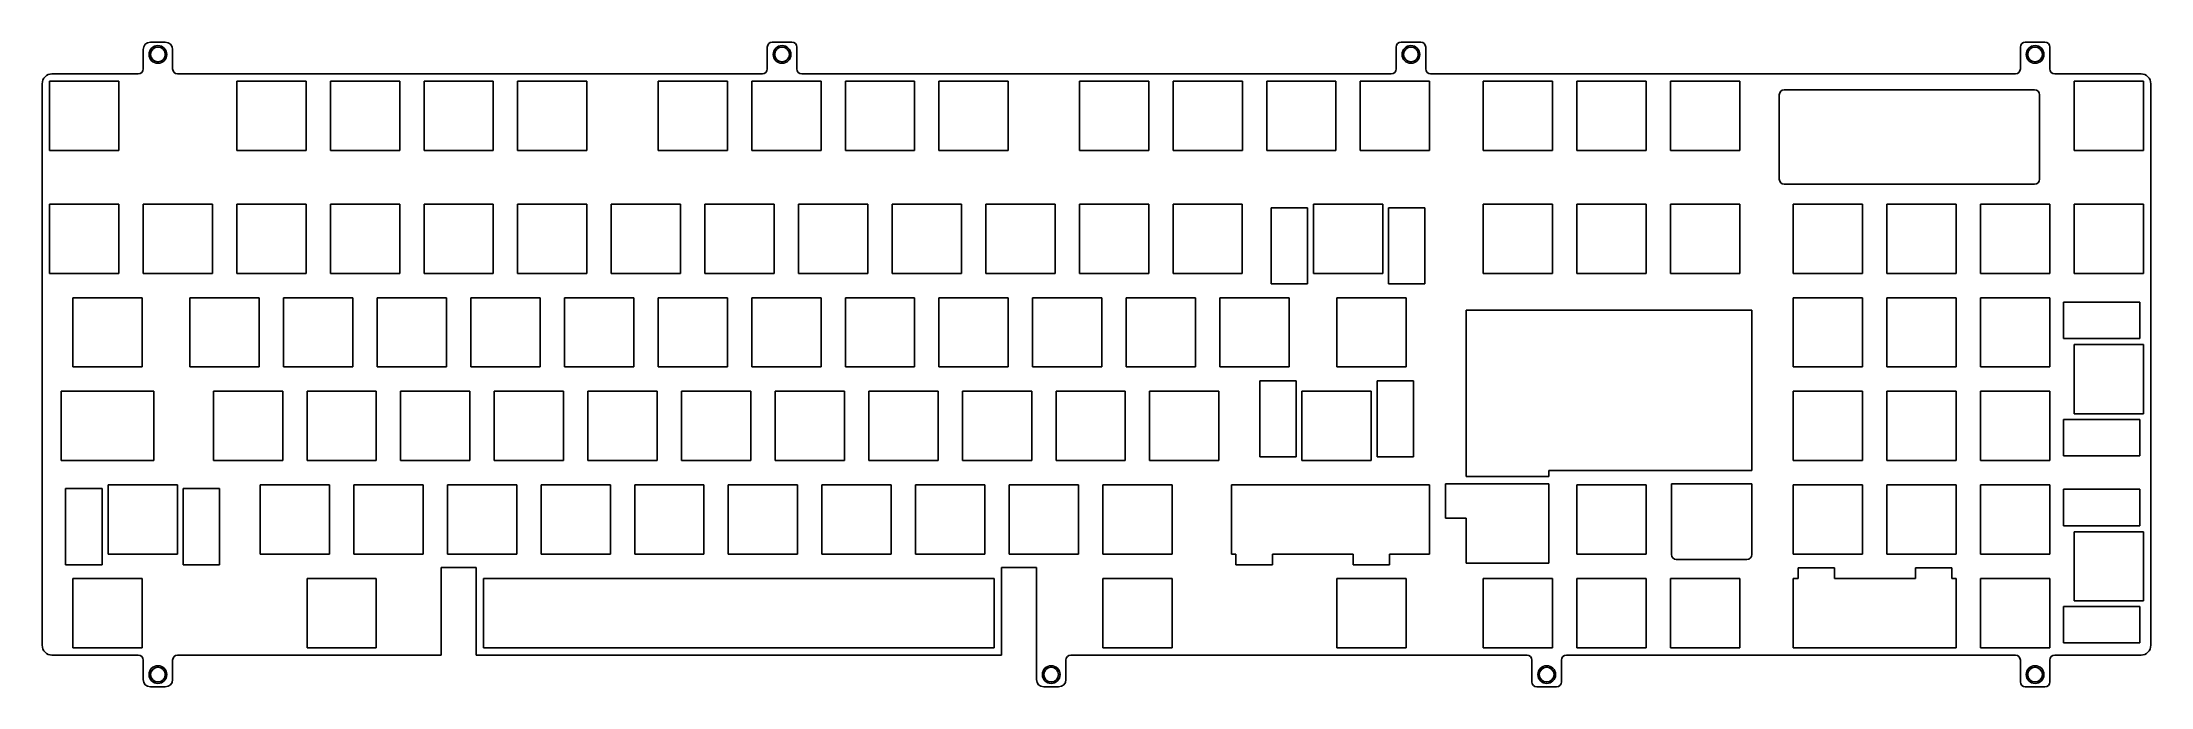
# Model space of a CAD drawing. Header units: millimetres. Extents: x 6 to 435, y 80 to 211.
import ezdxf

# ---------------------------------------------------------------- set-up
doc = ezdxf.new("R2010")
doc.units = ezdxf.units.MM
doc.header["$LTSCALE"] = 23.1
doc.layers.get('0').update_dxf_attribs({"linetype": 'CONTINUOUS'})

msp = doc.modelspace()

# ---------------------------------------------------------------- linework, layer by layer
at = {"color": 7, "linetype": 'Continuous'}
for p, q in [((27.98, 211.33), (30.98, 211.33)), ((153.48, 205.88), (153.48, 210.33)), ((154.48, 211.33), (158.48, 211.33)), ((159.48, 210.33), (159.48, 205.88)), ((281.44, 205.88), (281.44, 210.33)), ((282.44, 211.33), (286.44, 211.33)), ((287.44, 210.33), (287.44, 205.88)), ((408.44, 205.88), (408.44, 210.33)), ((413.44, 211.33), (409.44, 211.33)), ((414.44, 205.88), (414.44, 210.33)), ((26.48, 205.88), (26.48, 209.83)), ((32.48, 209.83), (32.48, 205.88)), ((5.93, 88.58), (5.93, 202.88)), ((7.43, 203.38), (7.43, 189.28)), ((21.53, 203.38), (7.43, 203.38)), ((25.48, 204.88), (7.93, 204.88)), ((21.53, 189.28), (21.53, 203.38)), ((152.48, 204.88), (33.48, 204.88)), ((45.53, 189.28), (45.53, 203.38)), ((45.53, 203.38), (59.63, 203.38)), ((59.63, 203.38), (59.63, 189.28)), ((64.58, 189.28), (64.58, 203.38)), ((64.58, 203.38), (78.68, 203.38)), ((78.68, 203.38), (78.68, 189.28)), ((83.63, 189.28), (83.63, 203.38)), ((83.63, 203.38), (97.73, 203.38)), ((97.73, 203.38), (97.73, 189.28)), ((102.68, 189.28), (102.68, 203.38)), ((102.68, 203.38), (116.78, 203.38)), ((116.78, 203.38), (116.78, 189.28)), ((131.26, 189.28), (131.26, 203.38)), ((131.26, 203.38), (145.36, 203.38)), ((145.36, 203.38), (145.36, 189.28)), ((150.31, 189.28), (150.31, 203.38)), ((150.31, 203.38), (164.41, 203.38)), ((280.44, 204.88), (160.48, 204.88)), ((164.41, 203.38), (164.41, 189.28)), ((169.36, 189.28), (169.36, 203.38)), ((169.36, 203.38), (183.46, 203.38)), ((183.46, 203.38), (183.46, 189.28)), ((188.41, 189.28), (188.41, 203.38)), ((188.41, 203.38), (202.51, 203.38)), ((202.51, 203.38), (202.51, 189.28)), ((216.99, 189.28), (216.99, 203.38)), ((216.99, 203.38), (231.09, 203.38)), ((231.09, 203.38), (231.09, 189.28)), ((236.04, 189.28), (236.04, 203.38)), ((236.04, 203.38), (250.14, 203.38)), ((250.14, 203.38), (250.14, 189.28)), ((255.09, 189.28), (255.09, 203.38)), ((255.09, 203.38), (269.19, 203.38)), ((269.19, 203.38), (269.19, 189.28)), ((274.14, 189.28), (274.14, 203.38)), ((274.14, 203.38), (288.24, 203.38)), ((288.24, 203.38), (288.24, 189.28)), ((407.44, 204.88), (288.44, 204.88)), ((313.24, 203.38), (299.14, 203.38)), ((299.14, 203.38), (299.14, 189.28)), ((313.24, 189.28), (313.24, 203.38)), ((332.29, 203.38), (318.19, 203.38)), ((318.19, 203.38), (318.19, 189.28)), ((332.29, 189.28), (332.29, 203.38)), ((351.34, 203.38), (337.24, 203.38)), ((337.24, 203.38), (337.24, 189.28)), ((351.34, 189.28), (351.34, 203.38)), ((432.99, 204.88), (415.44, 204.88)), ((419.39, 203.38), (433.49, 203.38)), ((419.39, 189.28), (419.39, 203.38)), ((433.49, 203.38), (433.49, 189.28)), ((434.99, 202.88), (434.99, 88.58)), ((359.39, 200.63), (359.39, 183.43)), ((360.39, 201.63), (411.34, 201.63)), ((412.34, 200.63), (412.34, 183.43)), ((7.43, 189.28), (21.53, 189.28)), ((59.63, 189.28), (45.53, 189.28)), ((78.68, 189.28), (64.58, 189.28)), ((97.73, 189.28), (83.63, 189.28)), ((116.78, 189.28), (102.68, 189.28)), ((145.36, 189.28), (131.26, 189.28)), ((164.41, 189.28), (150.31, 189.28)), ((183.46, 189.28), (169.36, 189.28)), ((202.51, 189.28), (188.41, 189.28)), ((231.09, 189.28), (216.99, 189.28)), ((250.14, 189.28), (236.04, 189.28)), ((269.19, 189.28), (255.09, 189.28)), ((288.24, 189.28), (274.14, 189.28)), ((299.14, 189.28), (313.24, 189.28)), ((318.19, 189.28), (332.29, 189.28)), ((337.24, 189.28), (351.34, 189.28)), ((433.49, 189.28), (419.39, 189.28)), ((411.34, 182.43), (360.39, 182.43)), ((7.43, 178.38), (7.43, 164.28)), ((21.53, 178.38), (7.43, 178.38)), ((21.53, 164.28), (21.53, 178.38)), ((26.48, 164.28), (26.48, 178.38)), ((26.48, 178.38), (40.58, 178.38)), ((40.58, 178.38), (40.58, 164.28)), ((45.53, 164.28), (45.53, 178.38)), ((45.53, 178.38), (59.63, 178.38)), ((59.63, 178.38), (59.63, 164.28)), ((64.58, 164.28), (64.58, 178.38)), ((64.58, 178.38), (78.68, 178.38)), ((78.68, 178.38), (78.68, 164.28)), ((83.63, 164.28), (83.63, 178.38)), ((83.63, 178.38), (97.73, 178.38)), ((97.73, 178.38), (97.73, 164.28)), ((102.68, 164.28), (102.68, 178.38)), ((102.68, 178.38), (116.78, 178.38)), ((116.78, 178.38), (116.78, 164.28)), ((121.73, 164.28), (121.73, 178.38)), ((121.73, 178.38), (135.83, 178.38)), ((135.83, 178.38), (135.83, 164.28)), ((140.78, 164.28), (140.78, 178.38)), ((140.78, 178.38), (154.88, 178.38)), ((154.88, 178.38), (154.88, 164.28)), ((159.83, 164.28), (159.83, 178.38)), ((159.83, 178.38), (173.93, 178.38)), ((173.93, 178.38), (173.93, 164.28)), ((178.88, 164.28), (178.88, 178.38)), ((178.88, 178.38), (192.98, 178.38)), ((192.98, 178.38), (192.98, 164.28)), ((197.93, 164.28), (197.93, 178.38)), ((197.93, 178.38), (212.03, 178.38)), ((212.03, 178.38), (212.03, 164.28)), ((216.98, 164.28), (216.98, 178.38)), ((216.98, 178.38), (231.08, 178.38)), ((231.08, 178.38), (231.08, 164.28)), ((236.03, 164.28), (236.03, 178.38)), ((236.03, 178.38), (250.13, 178.38)), ((250.13, 178.38), (250.13, 164.28)), ((263.38, 177.64), (255.98, 177.64)), ((255.98, 177.64), (255.98, 162.14)), ((263.38, 177.64), (263.38, 162.14)), ((264.61, 178.38), (264.61, 164.28)), ((278.71, 178.38), (264.61, 178.38)), ((278.71, 178.38), (278.71, 164.28)), ((287.26, 177.64), (279.86, 177.64)), ((279.86, 177.64), (279.86, 162.14)), ((287.26, 162.14), (287.26, 177.64)), ((313.24, 178.38), (299.14, 178.38)), ((299.14, 178.38), (299.14, 164.28)), ((313.24, 164.28), (313.24, 178.38)), ((332.29, 178.38), (318.19, 178.38)), ((318.19, 178.38), (318.19, 164.28)), ((332.29, 164.28), (332.29, 178.38)), ((351.34, 178.38), (337.24, 178.38)), ((337.24, 178.38), (337.24, 164.28)), ((351.34, 164.28), (351.34, 178.38)), ((362.24, 178.38), (376.34, 178.38)), ((362.24, 164.28), (362.24, 178.38)), ((376.34, 178.38), (376.34, 164.28)), ((381.29, 178.38), (395.39, 178.38)), ((381.29, 164.28), (381.29, 178.38)), ((395.39, 178.38), (395.39, 164.28)), ((400.34, 178.38), (414.44, 178.38)), ((400.34, 164.28), (400.34, 178.38)), ((414.44, 178.38), (414.44, 164.28)), ((419.39, 178.38), (433.49, 178.38)), ((419.39, 164.28), (419.39, 178.38)), ((433.49, 178.38), (433.49, 164.28)), ((7.43, 164.28), (21.53, 164.28)), ((40.58, 164.28), (26.48, 164.28)), ((59.63, 164.28), (45.53, 164.28)), ((78.68, 164.28), (64.58, 164.28)), ((97.73, 164.28), (83.63, 164.28)), ((116.78, 164.28), (102.68, 164.28)), ((135.83, 164.28), (121.73, 164.28)), ((154.88, 164.28), (140.78, 164.28)), ((173.93, 164.28), (159.83, 164.28)), ((192.98, 164.28), (178.88, 164.28)), ((212.03, 164.28), (197.93, 164.28)), ((231.08, 164.28), (216.98, 164.28)), ((250.13, 164.28), (236.03, 164.28)), ((278.71, 164.28), (264.61, 164.28)), ((299.14, 164.28), (313.24, 164.28)), ((318.19, 164.28), (332.29, 164.28)), ((337.24, 164.28), (351.34, 164.28)), ((376.34, 164.28), (362.24, 164.28)), ((395.39, 164.28), (381.29, 164.28)), ((414.44, 164.28), (400.34, 164.28)), ((433.49, 164.28), (419.39, 164.28)), ((12.19, 159.33), (12.19, 145.23)), ((26.29, 159.33), (12.19, 159.33)), ((26.29, 145.23), (26.29, 159.33)), ((36.01, 145.23), (36.01, 159.33)), ((36.01, 159.33), (50.11, 159.33)), ((50.11, 159.33), (50.11, 145.23)), ((55.06, 145.23), (55.06, 159.33)), ((55.06, 159.33), (69.16, 159.33)), ((69.16, 159.33), (69.16, 145.23)), ((74.11, 145.23), (74.11, 159.33)), ((74.11, 159.33), (88.21, 159.33)), ((88.21, 159.33), (88.21, 145.23)), ((93.16, 145.23), (93.16, 159.33)), ((93.16, 159.33), (107.26, 159.33)), ((107.26, 159.33), (107.26, 145.23)), ((112.21, 145.23), (112.21, 159.33)), ((112.21, 159.33), (126.31, 159.33)), ((126.31, 159.33), (126.31, 145.23)), ((131.26, 145.23), (131.26, 159.33)), ((131.26, 159.33), (145.36, 159.33)), ((145.36, 159.33), (145.36, 145.23)), ((150.31, 145.23), (150.31, 159.33)), ((150.31, 159.33), (164.41, 159.33)), ((164.41, 159.33), (164.41, 145.23)), ((169.36, 145.23), (169.36, 159.33)), ((169.36, 159.33), (183.46, 159.33)), ((183.46, 159.33), (183.46, 145.23)), ((188.41, 145.23), (188.41, 159.33)), ((188.41, 159.33), (202.51, 159.33)), ((202.51, 159.33), (202.51, 145.23)), ((207.46, 145.23), (207.46, 159.33)), ((207.46, 159.33), (221.56, 159.33)), ((221.56, 159.33), (221.56, 145.23)), ((226.51, 145.23), (226.51, 159.33)), ((226.51, 159.33), (240.61, 159.33)), ((240.61, 159.33), (240.61, 145.23)), ((245.56, 159.33), (259.66, 159.33)), ((245.56, 145.23), (245.56, 159.33)), ((255.98, 162.14), (263.38, 162.14)), ((259.66, 159.33), (259.66, 145.23)), ((283.47, 159.33), (269.37, 159.33)), ((269.37, 159.33), (269.37, 145.23)), ((279.86, 162.14), (287.26, 162.14)), ((283.47, 145.23), (283.47, 159.33)), ((362.24, 159.33), (376.34, 159.33)), ((362.24, 145.23), (362.24, 159.33)), ((376.34, 159.33), (376.34, 145.23)), ((381.29, 159.33), (395.39, 159.33)), ((381.29, 145.23), (381.29, 159.33)), ((395.39, 159.33), (395.39, 145.23)), ((400.34, 159.33), (414.44, 159.33)), ((400.34, 145.23), (400.34, 159.33)), ((414.44, 159.33), (414.44, 145.23)), ((353.79, 156.81), (295.71, 156.81)), ((295.71, 156.81), (295.71, 122.94)), ((353.79, 156.81), (353.79, 124.18)), ((432.75, 158.43), (417.25, 158.43)), ((417.25, 151.03), (417.25, 158.43)), ((432.75, 151.03), (432.75, 158.43)), ((432.75, 151.03), (417.25, 151.03)), ((433.49, 149.81), (419.39, 149.81)), ((419.39, 135.71), (419.39, 149.81)), ((433.49, 149.81), (433.49, 135.71)), ((12.19, 145.23), (26.29, 145.23)), ((50.11, 145.23), (36.01, 145.23)), ((69.16, 145.23), (55.06, 145.23)), ((88.21, 145.23), (74.11, 145.23)), ((107.26, 145.23), (93.16, 145.23)), ((126.31, 145.23), (112.21, 145.23)), ((145.36, 145.23), (131.26, 145.23)), ((164.41, 145.23), (150.31, 145.23)), ((183.46, 145.23), (169.36, 145.23)), ((202.51, 145.23), (188.41, 145.23)), ((221.56, 145.23), (207.46, 145.23)), ((240.61, 145.23), (226.51, 145.23)), ((259.66, 145.23), (245.56, 145.23)), ((261.08, 142.42), (253.68, 142.42)), ((253.68, 142.42), (253.68, 126.92)), ((261.08, 126.92), (261.08, 142.42)), ((269.37, 145.23), (283.47, 145.23)), ((284.95, 142.42), (277.55, 142.42)), ((277.55, 142.42), (277.55, 126.92)), ((284.95, 126.92), (284.95, 142.42)), ((376.34, 145.23), (362.24, 145.23)), ((395.39, 145.23), (381.29, 145.23)), ((414.44, 145.23), (400.34, 145.23)), ((9.81, 140.28), (9.81, 126.18)), ((28.68, 140.28), (9.81, 140.28)), ((28.68, 126.18), (28.68, 140.28)), ((40.77, 126.18), (40.77, 140.28)), ((40.77, 140.28), (54.87, 140.28)), ((54.87, 140.28), (54.87, 126.18)), ((59.82, 126.18), (59.82, 140.28)), ((59.82, 140.28), (73.92, 140.28)), ((73.92, 140.28), (73.92, 126.18)), ((78.87, 126.18), (78.87, 140.28)), ((78.87, 140.28), (92.97, 140.28)), ((92.97, 140.28), (92.97, 126.18)), ((97.92, 126.18), (97.92, 140.28)), ((97.92, 140.28), (112.02, 140.28)), ((112.02, 140.28), (112.02, 126.18)), ((116.97, 126.18), (116.97, 140.28)), ((116.97, 140.28), (131.07, 140.28)), ((131.07, 140.28), (131.07, 126.18)), ((136.02, 126.18), (136.02, 140.28)), ((136.02, 140.28), (150.12, 140.28)), ((150.12, 140.28), (150.12, 126.18)), ((155.07, 126.18), (155.07, 140.28)), ((155.07, 140.28), (169.17, 140.28)), ((169.17, 140.28), (169.17, 126.18)), ((174.12, 126.18), (174.12, 140.28)), ((174.12, 140.28), (188.22, 140.28)), ((188.22, 140.28), (188.22, 126.18)), ((193.17, 126.18), (193.17, 140.28)), ((193.17, 140.28), (207.27, 140.28)), ((207.27, 140.28), (207.27, 126.18)), ((212.22, 126.18), (212.22, 140.28)), ((212.22, 140.28), (226.32, 140.28)), ((226.32, 140.28), (226.32, 126.18)), ((231.27, 140.28), (245.37, 140.28)), ((231.27, 126.18), (231.27, 140.28)), ((245.37, 140.28), (245.37, 126.18)), ((276.33, 140.28), (262.23, 140.28)), ((262.23, 140.28), (262.23, 126.18)), ((276.33, 126.18), (276.33, 140.28)), ((362.24, 140.28), (376.34, 140.28)), ((362.24, 126.18), (362.24, 140.28)), ((376.34, 140.28), (376.34, 126.18)), ((381.29, 140.28), (395.39, 140.28)), ((381.29, 126.18), (381.29, 140.28)), ((395.39, 140.28), (395.39, 126.18)), ((400.34, 140.28), (414.44, 140.28)), ((400.34, 126.18), (400.34, 140.28)), ((414.44, 140.28), (414.44, 126.18)), ((432.75, 134.56), (417.25, 134.56)), ((417.25, 127.16), (417.25, 134.56)), ((419.39, 135.71), (433.49, 135.71)), ((432.75, 127.16), (432.75, 134.56)), ((28.68, 126.18), (9.81, 126.18)), ((54.87, 126.18), (40.77, 126.18)), ((73.92, 126.18), (59.82, 126.18)), ((92.97, 126.18), (78.87, 126.18)), ((112.02, 126.18), (97.92, 126.18)), ((131.07, 126.18), (116.97, 126.18)), ((150.12, 126.18), (136.02, 126.18)), ((169.17, 126.18), (155.07, 126.18)), ((188.22, 126.18), (174.12, 126.18)), ((207.27, 126.18), (193.17, 126.18)), ((226.32, 126.18), (212.22, 126.18)), ((245.37, 126.18), (231.27, 126.18)), ((253.68, 126.92), (261.08, 126.92)), ((262.23, 126.18), (276.33, 126.18)), ((277.55, 126.92), (284.95, 126.92)), ((376.34, 126.18), (362.24, 126.18)), ((395.39, 126.18), (381.29, 126.18)), ((414.44, 126.18), (400.34, 126.18)), ((432.75, 127.16), (417.25, 127.16)), ((10.71, 120.49), (10.71, 104.99)), ((18.11, 120.49), (10.71, 120.49)), ((18.11, 104.99), (18.11, 120.49)), ((19.34, 121.23), (19.34, 107.13)), ((33.44, 121.23), (19.34, 121.23)), ((33.44, 107.13), (33.44, 121.23)), ((34.59, 120.49), (34.59, 104.99)), ((41.99, 120.49), (34.59, 120.49)), ((41.99, 104.99), (41.99, 120.49)), ((50.29, 107.13), (50.29, 121.23)), ((50.29, 121.23), (64.39, 121.23)), ((64.39, 121.23), (64.39, 107.13)), ((69.34, 107.13), (69.34, 121.23)), ((69.34, 121.23), (83.44, 121.23)), ((83.44, 121.23), (83.44, 107.13)), ((88.39, 107.13), (88.39, 121.23)), ((88.39, 121.23), (102.49, 121.23)), ((102.49, 121.23), (102.49, 107.13)), ((107.44, 107.13), (107.44, 121.23)), ((107.44, 121.23), (121.54, 121.23)), ((121.54, 121.23), (121.54, 107.13)), ((126.49, 107.13), (126.49, 121.23)), ((126.49, 121.23), (140.59, 121.23)), ((140.59, 121.23), (140.59, 107.13)), ((145.54, 107.13), (145.54, 121.23)), ((145.54, 121.23), (159.64, 121.23)), ((159.64, 121.23), (159.64, 107.13)), ((164.59, 107.13), (164.59, 121.23)), ((164.59, 121.23), (178.69, 121.23)), ((178.69, 121.23), (178.69, 107.13)), ((183.64, 107.13), (183.64, 121.23)), ((183.64, 121.23), (197.74, 121.23)), ((197.74, 121.23), (197.74, 107.13)), ((202.69, 107.13), (202.69, 121.23)), ((202.69, 121.23), (216.79, 121.23)), ((216.79, 121.23), (216.79, 107.13)), ((221.74, 121.23), (235.84, 121.23)), ((221.74, 107.13), (221.74, 121.23)), ((235.84, 121.23), (235.84, 107.13)), ((288.23, 121.23), (247.94, 121.23)), ((247.94, 107.13), (247.94, 121.23)), ((288.23, 121.23), (288.23, 107.13)), ((312.49, 121.43), (291.49, 121.43)), ((291.49, 121.43), (291.49, 114.43)), ((295.71, 122.94), (312.49, 122.94)), ((353.79, 124.18), (312.49, 124.18)), ((312.49, 122.94), (312.49, 124.18)), ((312.49, 105.33), (312.49, 121.43)), ((332.29, 121.23), (318.19, 121.23)), ((318.19, 121.23), (318.19, 107.13)), ((332.29, 107.13), (332.29, 121.23)), ((353.79, 121.43), (337.43, 121.43)), ((337.43, 121.43), (337.43, 107.06)), ((353.79, 121.43), (353.79, 107.06)), ((362.24, 121.23), (376.34, 121.23)), ((362.24, 107.13), (362.24, 121.23)), ((376.34, 121.23), (376.34, 107.13)), ((381.29, 121.23), (395.39, 121.23)), ((381.29, 107.13), (381.29, 121.23)), ((395.39, 121.23), (395.39, 107.13)), ((400.34, 121.23), (414.44, 121.23)), ((400.34, 107.13), (400.34, 121.23)), ((414.44, 121.23), (414.44, 107.13)), ((432.75, 120.33), (417.25, 120.33)), ((417.25, 112.93), (417.25, 120.33)), ((432.75, 112.93), (432.75, 120.33)), ((291.49, 114.43), (295.71, 114.43)), ((295.71, 114.43), (295.71, 105.33)), ((432.75, 112.93), (417.25, 112.93)), ((433.49, 111.71), (419.39, 111.71)), ((419.39, 97.61), (419.39, 111.71)), ((433.49, 111.71), (433.49, 97.61)), ((10.71, 104.99), (18.11, 104.99)), ((19.34, 107.13), (33.44, 107.13)), ((34.59, 104.99), (41.99, 104.99)), ((64.39, 107.13), (50.29, 107.13)), ((83.44, 107.13), (69.34, 107.13)), ((87.14, 86.58), (87.14, 104.39)), ((87.14, 104.39), (94.24, 104.39)), ((102.49, 107.13), (88.39, 107.13)), ((94.24, 86.58), (94.24, 104.39)), ((121.54, 107.13), (107.44, 107.13)), ((140.59, 107.13), (126.49, 107.13)), ((159.64, 107.13), (145.54, 107.13)), ((178.69, 107.13), (164.59, 107.13)), ((197.74, 107.13), (183.64, 107.13)), ((201.14, 104.39), (208.24, 104.39)), ((201.14, 104.39), (201.14, 86.58)), ((216.79, 107.13), (202.69, 107.13)), ((208.24, 104.39), (208.24, 81.63)), ((235.84, 107.13), (221.74, 107.13)), ((248.84, 107.13), (247.94, 107.13)), ((248.84, 107.13), (248.84, 104.99)), ((248.84, 104.99), (256.24, 104.99)), ((272.71, 107.13), (256.24, 107.13)), ((256.24, 107.13), (256.24, 104.99)), ((272.71, 107.13), (272.71, 104.99)), ((272.71, 104.99), (280.11, 104.99)), ((288.23, 107.13), (280.11, 107.13)), ((280.11, 104.99), (280.11, 107.13)), ((312.49, 105.33), (295.71, 105.33)), ((318.19, 107.13), (332.29, 107.13)), ((338.43, 106.06), (352.79, 106.06)), ((376.34, 107.13), (362.24, 107.13)), ((363.21, 104.32), (370.61, 104.32)), ((363.21, 102.18), (363.21, 104.32)), ((370.61, 104.32), (370.61, 102.18)), ((395.39, 107.13), (381.29, 107.13)), ((387.09, 104.32), (394.49, 104.32)), ((387.09, 102.18), (387.09, 104.32)), ((394.49, 104.32), (394.49, 102.18)), ((414.44, 107.13), (400.34, 107.13)), ((12.19, 102.18), (12.19, 88.08)), ((26.29, 102.18), (12.19, 102.18)), ((26.29, 88.08), (26.29, 102.18)), ((59.82, 102.18), (59.82, 88.08)), ((73.92, 102.18), (59.82, 102.18)), ((73.92, 88.08), (73.92, 102.18)), ((95.74, 88.08), (95.74, 102.18)), ((95.74, 102.18), (199.64, 102.18)), ((199.64, 102.18), (199.64, 88.08)), ((235.84, 102.18), (221.74, 102.18)), ((221.74, 102.18), (221.74, 88.08)), ((235.84, 88.08), (235.84, 102.18)), ((283.47, 102.18), (269.37, 102.18)), ((269.37, 102.18), (269.37, 88.08)), ((283.47, 88.08), (283.47, 102.18)), ((313.24, 102.18), (299.14, 102.18)), ((299.14, 102.18), (299.14, 88.08)), ((313.24, 88.08), (313.24, 102.18)), ((332.29, 102.18), (318.19, 102.18)), ((318.19, 102.18), (318.19, 88.08)), ((332.29, 88.08), (332.29, 102.18)), ((351.34, 102.18), (337.24, 102.18)), ((337.24, 102.18), (337.24, 88.08)), ((351.34, 88.08), (351.34, 102.18)), ((362.24, 102.18), (363.21, 102.18)), ((362.24, 88.08), (362.24, 102.18)), ((370.61, 102.18), (387.09, 102.18)), ((394.49, 102.18), (395.39, 102.18)), ((395.39, 102.18), (395.39, 88.08)), ((400.34, 102.18), (414.44, 102.18)), ((400.34, 88.08), (400.34, 102.18)), ((414.44, 102.18), (414.44, 88.08)), ((432.75, 96.46), (417.25, 96.46)), ((417.25, 89.06), (417.25, 96.46)), ((419.39, 97.61), (433.49, 97.61)), ((432.75, 89.06), (432.75, 96.46)), ((25.48, 86.58), (7.93, 86.58)), ((12.19, 88.08), (26.29, 88.08)), ((87.14, 86.58), (33.48, 86.58)), ((59.82, 88.08), (73.92, 88.08)), ((201.14, 86.58), (94.24, 86.58)), ((199.64, 88.08), (95.74, 88.08)), ((308.06, 86.58), (215.24, 86.58)), ((221.74, 88.08), (235.84, 88.08)), ((269.37, 88.08), (283.47, 88.08)), ((299.14, 88.08), (313.24, 88.08)), ((407.44, 86.58), (316.06, 86.58)), ((318.19, 88.08), (332.29, 88.08)), ((337.24, 88.08), (351.34, 88.08)), ((395.39, 88.08), (362.24, 88.08)), ((414.44, 88.08), (400.34, 88.08)), ((432.99, 86.58), (415.44, 86.58)), ((432.75, 89.06), (417.25, 89.06)), ((26.48, 81.63), (26.48, 85.58)), ((32.48, 85.58), (32.48, 81.63)), ((214.24, 85.58), (214.24, 81.63)), ((309.06, 81.13), (309.06, 85.58)), ((315.06, 85.58), (315.06, 81.13)), ((408.44, 81.13), (408.44, 85.58)), ((414.44, 85.58), (414.44, 81.13)), ((30.98, 80.13), (27.98, 80.13)), ((212.74, 80.13), (209.74, 80.13)), ((314.06, 80.13), (310.06, 80.13)), ((413.44, 80.13), (409.44, 80.13))]:
    msp.add_line(p, q, dxfattribs=at)
for centre, radius in [((29.48, 208.83), 1.8), ((29.48, 208.83), 1.5), ((156.48, 208.83), 1.8), ((156.48, 208.83), 1.5), ((284.44, 208.83), 1.8), ((284.44, 208.83), 1.5), ((411.44, 208.83), 1.8), ((411.44, 208.83), 1.5), ((29.48, 82.63), 1.8), ((29.48, 82.63), 1.5), ((211.24, 82.63), 1.8), ((211.24, 82.63), 1.5), ((312.06, 82.63), 1.8), ((312.06, 82.63), 1.5), ((411.44, 82.63), 1.8), ((411.44, 82.63), 1.5)]:
    msp.add_circle(centre, radius, dxfattribs=at)
for centre, radius, start, end in [((27.98, 209.83), 1.5, 90, 180), ((30.98, 209.83), 1.5, 0, 90), ((154.48, 210.33), 1, 90, 180), ((158.48, 210.33), 1, 0, 90), ((282.44, 210.33), 1, 90, 180), ((286.44, 210.33), 1, 0, 90), ((409.44, 210.33), 1, 90, 180), ((413.44, 210.33), 1, 0, 90), ((7.93, 202.88), 2, 90, 180), ((25.48, 205.88), 1, 270, 360), ((33.48, 205.88), 1, 180, 270), ((152.48, 205.88), 1, 270, 360), ((160.48, 205.88), 1, 180, 270), ((280.44, 205.88), 1, 270, 360), ((288.44, 205.88), 1, 180, 270), ((407.44, 205.88), 1, 270, 360), ((415.44, 205.88), 1, 180, 270), ((432.99, 202.88), 2, 0, 90), ((360.39, 200.63), 1, 90, 180), ((411.34, 200.63), 1, 0, 90), ((360.39, 183.43), 1, 180, 270), ((411.34, 183.43), 1, 270, 360), ((338.43, 107.06), 1, 180, 270), ((352.79, 107.06), 1, 270, 360), ((7.93, 88.58), 2, 180, 270), ((25.48, 85.58), 1, 0, 90), ((33.48, 85.58), 1, 90, 180), ((215.24, 85.58), 1, 90, 180), ((308.06, 85.58), 1, 0, 90), ((316.06, 85.58), 1, 90, 180), ((407.44, 85.58), 1, 0, 90), ((415.44, 85.58), 1, 90, 180), ((432.99, 88.58), 2, 270, 360), ((27.98, 81.63), 1.5, 180, 270), ((30.98, 81.63), 1.5, 270, 360), ((209.74, 81.63), 1.5, 180, 270), ((212.74, 81.63), 1.5, 270, 360), ((310.06, 81.13), 1, 180, 270), ((314.06, 81.13), 1, 270, 360), ((409.44, 81.13), 1, 180, 270), ((413.44, 81.13), 1, 270, 360)]:
    msp.add_arc(centre, radius, start, end, dxfattribs=at)

doc.saveas('drawing.dxf')
